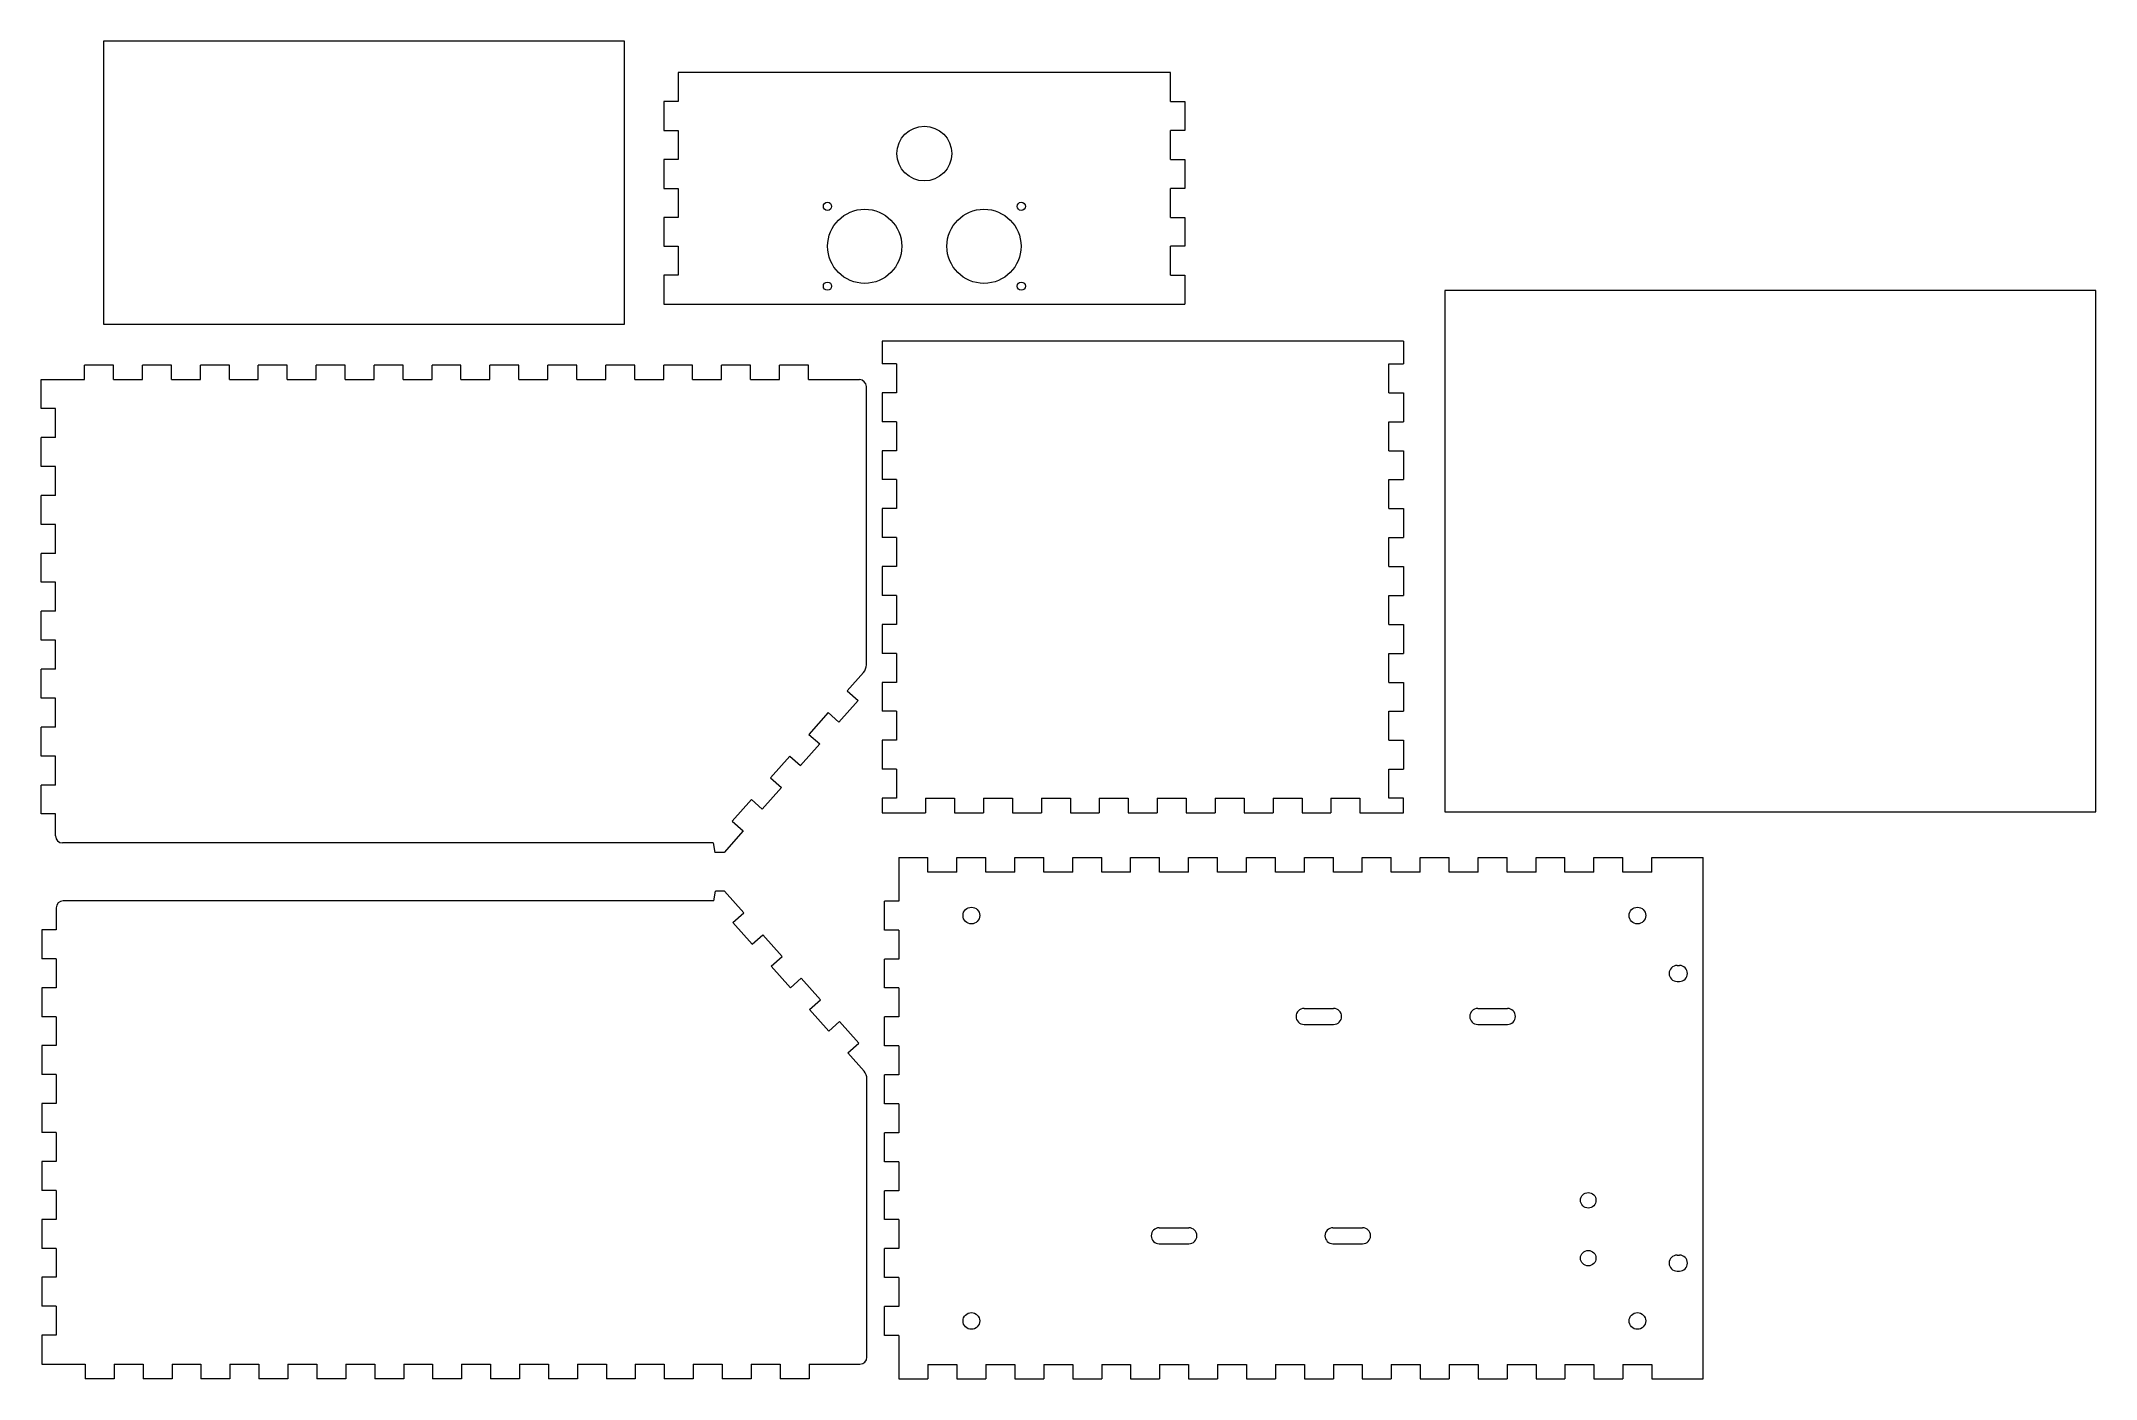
# Model space of a CAD drawing. Header units: millimetres. Extents: x -2.6 to 42.4, y -14.2 to 15.2.
import ezdxf

# ---------------------------------------------------------------- set-up
doc = ezdxf.new("R2010")
doc.units = ezdxf.units.MM
doc.linetypes.add('K5LT32768', pattern=[0])

msp = doc.modelspace()

# ---------------------------------------------------------------- linework, layer by layer
at = {"color": 7, "linetype": 'K5LT32768', "lineweight": 15}
for p, q in [((-1.276, 15.18), (-1.276, 8.972)), ((10.154, 15.18), (-1.276, 15.18)), ((10.154, 8.972), (10.154, 15.18)), ((11.328, 14.49), (11.328, 13.855)), ((22.123, 14.49), (11.328, 14.49)), ((22.123, 13.855), (22.123, 14.49)), ((11.011, 13.855), (11.011, 13.22)), ((11.328, 13.855), (11.011, 13.855)), ((22.123, 13.855), (22.441, 13.855)), ((22.441, 13.855), (22.441, 13.22)), ((11.011, 13.22), (11.328, 13.22)), ((11.328, 13.22), (11.328, 12.585)), ((22.441, 13.22), (22.123, 13.22)), ((22.123, 12.585), (22.123, 13.22)), ((11.011, 12.585), (11.011, 11.95)), ((11.328, 12.585), (11.011, 12.585)), ((22.123, 12.585), (22.441, 12.585)), ((22.441, 12.585), (22.441, 11.95)), ((11.011, 11.95), (11.328, 11.95)), ((11.328, 11.95), (11.328, 11.315)), ((22.441, 11.95), (22.123, 11.95)), ((22.123, 11.315), (22.123, 11.95)), ((11.011, 11.315), (11.011, 10.68)), ((11.328, 11.315), (11.011, 11.315)), ((22.123, 11.315), (22.441, 11.315)), ((22.441, 11.315), (22.441, 10.68)), ((11.011, 10.68), (11.328, 10.68)), ((11.328, 10.68), (11.328, 10.045)), ((22.441, 10.68), (22.123, 10.68)), ((22.123, 10.045), (22.123, 10.68)), ((11.011, 10.045), (11.011, 9.41)), ((11.328, 10.045), (11.011, 10.045)), ((22.123, 10.045), (22.441, 10.045)), ((22.441, 10.045), (22.441, 9.41)), ((28.14, 9.707), (28.14, -1.723)), ((42.418, 9.707), (28.14, 9.707)), ((42.418, -1.723), (42.418, 9.707)), ((11.011, 9.41), (22.441, 9.41)), ((-1.276, 8.972), (10.154, 8.972)), ((15.8, 8.596), (15.8, 8.103)), ((27.23, 8.596), (15.8, 8.596)), ((27.23, 8.596), (27.23, 8.103)), ((-2.643, 7.122), (-2.643, 7.757)), ((-2.643, 7.757), (-1.69, 7.757)), ((-1.69, 7.757), (-1.69, 8.074)), ((-1.055, 8.074), (-1.69, 8.074)), ((-1.055, 7.757), (-1.055, 8.074)), ((-1.055, 7.757), (-0.42, 7.757)), ((-0.42, 7.757), (-0.42, 8.074)), ((0.215, 8.074), (-0.42, 8.074)), ((0.215, 7.757), (0.215, 8.074)), ((0.215, 7.757), (0.85, 7.757)), ((0.85, 7.757), (0.85, 8.074)), ((1.485, 8.074), (0.85, 8.074)), ((1.485, 7.757), (1.485, 8.074)), ((1.485, 7.757), (2.12, 7.757)), ((2.12, 7.757), (2.12, 8.074)), ((2.755, 8.074), (2.12, 8.074)), ((2.755, 7.757), (2.755, 8.074)), ((2.755, 7.757), (3.39, 7.757)), ((3.39, 7.757), (3.39, 8.074)), ((4.025, 8.074), (3.39, 8.074)), ((4.025, 7.757), (4.025, 8.074)), ((4.025, 7.757), (4.66, 7.757)), ((4.66, 7.757), (4.66, 8.074)), ((5.295, 8.074), (4.66, 8.074)), ((5.295, 7.757), (5.295, 8.074)), ((5.295, 7.757), (5.93, 7.757)), ((5.93, 7.757), (5.93, 8.074)), ((6.565, 8.074), (5.93, 8.074)), ((6.565, 7.757), (6.565, 8.074)), ((6.565, 7.757), (7.2, 7.757)), ((7.2, 7.757), (7.2, 8.074)), ((7.835, 8.074), (7.2, 8.074)), ((7.835, 7.757), (7.835, 8.074)), ((7.835, 7.757), (8.47, 7.757)), ((8.47, 7.757), (8.47, 8.074)), ((9.105, 8.074), (8.47, 8.074)), ((9.105, 7.757), (9.105, 8.074)), ((9.105, 7.757), (9.74, 7.757)), ((9.74, 7.757), (9.74, 8.074)), ((10.375, 8.074), (9.74, 8.074)), ((10.375, 7.757), (10.375, 8.074)), ((10.375, 7.757), (11.01, 7.757)), ((11.01, 7.757), (11.01, 8.074)), ((11.645, 8.074), (11.01, 8.074)), ((11.645, 7.757), (11.645, 8.074)), ((11.645, 7.757), (12.28, 7.757)), ((12.28, 7.757), (12.28, 8.074)), ((12.915, 8.074), (12.28, 8.074)), ((12.915, 7.757), (12.915, 8.074)), ((12.915, 7.757), (13.55, 7.757)), ((13.55, 7.757), (13.55, 8.074)), ((14.185, 8.074), (13.55, 8.074)), ((14.185, 7.757), (14.185, 8.074)), ((14.185, 7.757), (15.302, 7.757)), ((16.118, 8.103), (15.8, 8.103)), ((16.118, 8.103), (16.118, 7.468)), ((26.913, 8.103), (27.23, 8.103)), ((26.913, 7.468), (26.913, 8.103)), ((15.455, 1.503), (15.455, 7.604)), ((15.8, 7.468), (15.8, 6.833)), ((16.118, 7.468), (15.8, 7.468)), ((26.913, 7.468), (27.23, 7.468)), ((27.23, 7.468), (27.23, 6.833)), ((-2.325, 7.122), (-2.643, 7.122)), ((-2.325, 6.487), (-2.325, 7.122)), ((16.118, 6.833), (15.8, 6.833)), ((16.118, 6.833), (16.118, 6.198)), ((26.913, 6.833), (27.23, 6.833)), ((26.913, 6.198), (26.913, 6.833)), ((-2.643, 5.852), (-2.643, 6.487)), ((-2.325, 6.487), (-2.643, 6.487)), ((15.8, 6.198), (15.8, 5.563)), ((16.118, 6.198), (15.8, 6.198)), ((26.913, 6.198), (27.23, 6.198)), ((27.23, 6.198), (27.23, 5.563)), ((-2.325, 5.852), (-2.643, 5.852)), ((-2.325, 5.217), (-2.325, 5.852)), ((16.118, 5.563), (15.8, 5.563)), ((16.118, 5.563), (16.118, 4.928)), ((26.913, 5.563), (27.23, 5.563)), ((26.913, 4.928), (26.913, 5.563)), ((-2.643, 4.582), (-2.643, 5.217)), ((-2.325, 5.217), (-2.643, 5.217)), ((-2.325, 4.582), (-2.643, 4.582)), ((-2.325, 3.947), (-2.325, 4.582)), ((15.8, 4.928), (15.8, 4.293)), ((16.118, 4.928), (15.8, 4.928)), ((26.913, 4.928), (27.23, 4.928)), ((27.23, 4.928), (27.23, 4.293)), ((16.118, 4.293), (15.8, 4.293)), ((16.118, 4.293), (16.118, 3.658)), ((26.913, 4.293), (27.23, 4.293)), ((26.913, 3.658), (26.913, 4.293)), ((-2.643, 3.312), (-2.643, 3.947)), ((-2.325, 3.947), (-2.643, 3.947)), ((15.8, 3.658), (15.8, 3.023)), ((16.118, 3.658), (15.8, 3.658)), ((26.913, 3.658), (27.23, 3.658)), ((27.23, 3.658), (27.23, 3.023)), ((-2.325, 3.312), (-2.643, 3.312)), ((-2.325, 2.677), (-2.325, 3.312)), ((16.118, 3.023), (15.8, 3.023)), ((16.118, 3.023), (16.118, 2.388)), ((26.913, 3.023), (27.23, 3.023)), ((26.913, 2.388), (26.913, 3.023)), ((-2.643, 2.042), (-2.643, 2.677)), ((-2.325, 2.677), (-2.643, 2.677)), ((15.8, 2.388), (15.8, 1.753)), ((16.118, 2.388), (15.8, 2.388)), ((26.913, 2.388), (27.23, 2.388)), ((27.23, 2.388), (27.23, 1.753)), ((-2.325, 2.042), (-2.643, 2.042)), ((-2.325, 1.407), (-2.325, 2.042)), ((-2.643, 0.772), (-2.643, 1.407)), ((-2.325, 1.407), (-2.643, 1.407)), ((16.118, 1.753), (15.8, 1.753)), ((16.118, 1.753), (16.118, 1.118)), ((26.913, 1.753), (27.23, 1.753)), ((26.913, 1.118), (26.913, 1.753)), ((15.391, 1.335), (15.035, 0.93)), ((15.035, 0.93), (15.273, 0.72)), ((15.8, 1.118), (15.8, 0.483)), ((16.118, 1.118), (15.8, 1.118)), ((26.913, 1.118), (27.23, 1.118)), ((27.23, 1.118), (27.23, 0.483)), ((-2.325, 0.772), (-2.643, 0.772)), ((-2.325, 0.137), (-2.325, 0.772)), ((14.615, 0.454), (14.195, -0.022)), ((14.615, 0.454), (14.853, 0.244)), ((15.273, 0.72), (14.853, 0.244)), ((16.118, 0.483), (15.8, 0.483)), ((16.118, 0.483), (16.118, -0.152)), ((26.913, 0.483), (27.23, 0.483)), ((26.913, -0.152), (26.913, 0.483)), ((-2.643, -0.498), (-2.643, 0.137)), ((-2.325, 0.137), (-2.643, 0.137)), ((14.433, -0.232), (14.013, -0.708)), ((14.195, -0.022), (14.433, -0.232)), ((15.8, -0.152), (15.8, -0.787)), ((16.118, -0.152), (15.8, -0.152)), ((26.913, -0.152), (27.23, -0.152)), ((27.23, -0.152), (27.23, -0.787)), ((-2.325, -0.498), (-2.643, -0.498)), ((-2.325, -1.133), (-2.325, -0.498)), ((13.775, -0.498), (13.355, -0.975)), ((13.775, -0.498), (14.013, -0.708)), ((16.118, -0.787), (15.8, -0.787)), ((16.118, -0.787), (16.118, -1.422)), ((26.913, -0.787), (27.23, -0.787)), ((26.913, -1.422), (26.913, -0.787)), ((-2.643, -1.768), (-2.643, -1.133)), ((-2.325, -1.133), (-2.643, -1.133)), ((13.593, -1.185), (13.173, -1.661)), ((13.355, -0.975), (13.593, -1.185)), ((-2.325, -1.768), (-2.643, -1.768)), ((-2.325, -2.251), (-2.325, -1.768)), ((12.934, -1.451), (12.514, -1.927)), ((12.934, -1.451), (13.173, -1.661)), ((15.8, -1.422), (15.8, -1.74)), ((16.118, -1.422), (15.8, -1.422)), ((15.8, -1.74), (16.753, -1.74)), ((16.753, -1.422), (17.388, -1.422)), ((16.753, -1.422), (16.753, -1.74)), ((17.388, -1.422), (17.388, -1.74)), ((17.388, -1.74), (18.023, -1.74)), ((18.023, -1.422), (18.658, -1.422)), ((18.023, -1.422), (18.023, -1.74)), ((18.658, -1.422), (18.658, -1.74)), ((18.658, -1.74), (19.293, -1.74)), ((19.293, -1.422), (19.928, -1.422)), ((19.293, -1.422), (19.293, -1.74)), ((19.928, -1.422), (19.928, -1.74)), ((19.928, -1.74), (20.563, -1.74)), ((20.563, -1.422), (21.198, -1.422)), ((20.563, -1.422), (20.563, -1.74)), ((21.198, -1.422), (21.198, -1.74)), ((21.198, -1.74), (21.833, -1.74)), ((21.833, -1.422), (22.468, -1.422)), ((21.833, -1.422), (21.833, -1.74)), ((22.468, -1.422), (22.468, -1.74)), ((22.468, -1.74), (23.103, -1.74)), ((23.103, -1.422), (23.738, -1.422)), ((23.103, -1.422), (23.103, -1.74)), ((23.738, -1.422), (23.738, -1.74)), ((23.738, -1.74), (24.373, -1.74)), ((24.373, -1.422), (25.008, -1.422)), ((24.373, -1.422), (24.373, -1.74)), ((25.008, -1.422), (25.008, -1.74)), ((25.008, -1.74), (25.643, -1.74)), ((25.643, -1.422), (26.278, -1.422)), ((25.643, -1.422), (25.643, -1.74)), ((26.278, -1.422), (26.278, -1.74)), ((26.278, -1.74), (27.23, -1.74)), ((27.23, -1.422), (26.913, -1.422)), ((27.23, -1.74), (27.23, -1.422)), ((28.14, -1.723), (42.418, -1.723)), ((12.753, -2.137), (12.333, -2.613)), ((12.514, -1.927), (12.753, -2.137)), ((12.094, -2.403), (-2.173, -2.403)), ((12.094, -2.403), (12.131, -2.613)), ((12.333, -2.613), (12.131, -2.613)), ((16.17, -2.726), (16.17, -3.679)), ((16.17, -2.726), (16.805, -2.726)), ((16.805, -3.044), (16.805, -2.726)), ((17.44, -3.044), (16.805, -3.044)), ((17.44, -3.044), (17.44, -2.726)), ((17.44, -2.726), (18.075, -2.726)), ((18.075, -3.044), (18.075, -2.726)), ((18.71, -3.044), (18.075, -3.044)), ((18.71, -3.044), (18.71, -2.726)), ((18.71, -2.726), (19.345, -2.726)), ((19.345, -3.044), (19.345, -2.726)), ((19.98, -3.044), (19.345, -3.044)), ((19.98, -3.044), (19.98, -2.726)), ((19.98, -2.726), (20.615, -2.726)), ((20.615, -3.044), (20.615, -2.726)), ((21.25, -3.044), (20.615, -3.044)), ((21.25, -3.044), (21.25, -2.726)), ((21.25, -2.726), (21.885, -2.726)), ((21.885, -3.044), (21.885, -2.726)), ((22.52, -3.044), (21.885, -3.044)), ((22.52, -3.044), (22.52, -2.726)), ((22.52, -2.726), (23.155, -2.726)), ((23.155, -3.044), (23.155, -2.726)), ((23.79, -3.044), (23.155, -3.044)), ((23.79, -3.044), (23.79, -2.726)), ((23.79, -2.726), (24.425, -2.726)), ((24.425, -3.044), (24.425, -2.726)), ((25.06, -3.044), (24.425, -3.044)), ((25.06, -3.044), (25.06, -2.726)), ((25.06, -2.726), (25.695, -2.726)), ((25.695, -3.044), (25.695, -2.726)), ((26.33, -3.044), (25.695, -3.044)), ((26.33, -3.044), (26.33, -2.726)), ((26.33, -2.726), (26.965, -2.726)), ((26.965, -3.044), (26.965, -2.726)), ((27.6, -3.044), (26.965, -3.044)), ((27.6, -3.044), (27.6, -2.726)), ((27.6, -2.726), (28.235, -2.726)), ((28.235, -3.044), (28.235, -2.726)), ((28.87, -3.044), (28.235, -3.044)), ((28.87, -3.044), (28.87, -2.726)), ((28.87, -2.726), (29.505, -2.726)), ((29.505, -3.044), (29.505, -2.726)), ((30.14, -3.044), (29.505, -3.044)), ((30.14, -3.044), (30.14, -2.726)), ((30.14, -2.726), (30.775, -2.726)), ((30.775, -3.044), (30.775, -2.726)), ((31.41, -3.044), (30.775, -3.044)), ((31.41, -3.044), (31.41, -2.726)), ((31.41, -2.726), (32.045, -2.726)), ((32.045, -3.044), (32.045, -2.726)), ((32.68, -3.044), (32.045, -3.044)), ((32.68, -3.044), (32.68, -2.726)), ((32.68, -2.726), (33.807, -2.726)), ((33.807, -14.156), (33.807, -2.726)), ((12.107, -3.673), (12.145, -3.463)), ((12.346, -3.463), (12.145, -3.463)), ((12.766, -3.939), (12.346, -3.463)), ((-2.312, -3.825), (-2.312, -4.308)), ((12.107, -3.673), (-2.16, -3.673)), ((12.528, -4.149), (12.766, -3.939)), ((15.852, -4.314), (15.852, -3.679)), ((16.17, -3.679), (15.852, -3.679)), ((-2.63, -4.308), (-2.63, -4.943)), ((-2.312, -4.308), (-2.63, -4.308)), ((12.948, -4.626), (12.528, -4.149)), ((12.948, -4.626), (13.186, -4.416)), ((13.606, -4.892), (13.186, -4.416)), ((16.17, -4.314), (15.852, -4.314)), ((16.17, -4.314), (16.17, -4.949)), ((-2.312, -4.943), (-2.63, -4.943)), ((-2.312, -4.943), (-2.312, -5.578)), ((13.368, -5.102), (13.606, -4.892)), ((15.852, -5.584), (15.852, -4.949)), ((16.17, -4.949), (15.852, -4.949)), ((13.788, -5.578), (13.368, -5.102)), ((13.788, -5.578), (14.026, -5.368)), ((14.446, -5.844), (14.026, -5.368)), ((33.234, -5.091), (33.284, -5.091)), ((-2.63, -5.578), (-2.63, -6.213)), ((-2.312, -5.578), (-2.63, -5.578)), ((14.208, -6.054), (14.446, -5.844)), ((16.17, -5.584), (15.852, -5.584)), ((16.17, -5.584), (16.17, -6.219)), ((33.234, -5.441), (33.284, -5.441)), ((-2.312, -6.213), (-2.63, -6.213)), ((-2.312, -6.213), (-2.312, -6.848)), ((14.628, -6.531), (14.208, -6.054)), ((15.852, -6.854), (15.852, -6.219)), ((16.17, -6.219), (15.852, -6.219)), ((25.052, -6.033), (25.702, -6.033)), ((28.862, -6.033), (29.512, -6.033)), ((14.628, -6.531), (14.866, -6.321)), ((15.286, -6.797), (14.866, -6.321)), ((25.052, -6.383), (25.702, -6.383)), ((28.862, -6.383), (29.512, -6.383)), ((-2.63, -6.848), (-2.63, -7.483)), ((-2.312, -6.848), (-2.63, -6.848)), ((15.048, -7.007), (15.286, -6.797)), ((15.404, -7.411), (15.048, -7.007)), ((16.17, -6.854), (15.852, -6.854)), ((16.17, -6.854), (16.17, -7.489)), ((-2.312, -7.483), (-2.63, -7.483)), ((-2.312, -7.483), (-2.312, -8.118)), ((15.468, -13.681), (15.468, -7.579)), ((15.852, -8.124), (15.852, -7.489)), ((16.17, -7.489), (15.852, -7.489)), ((-2.63, -8.118), (-2.63, -8.753)), ((-2.312, -8.118), (-2.63, -8.118)), ((16.17, -8.124), (15.852, -8.124)), ((16.17, -8.124), (16.17, -8.759)), ((-2.312, -8.753), (-2.63, -8.753)), ((-2.312, -8.753), (-2.312, -9.388)), ((15.852, -9.394), (15.852, -8.759)), ((16.17, -8.759), (15.852, -8.759)), ((-2.63, -9.388), (-2.63, -10.023)), ((-2.312, -9.388), (-2.63, -9.388)), ((16.17, -9.394), (15.852, -9.394)), ((16.17, -9.394), (16.17, -10.029)), ((-2.312, -10.023), (-2.63, -10.023)), ((-2.312, -10.023), (-2.312, -10.658)), ((15.852, -10.664), (15.852, -10.029)), ((16.17, -10.029), (15.852, -10.029)), ((-2.63, -10.658), (-2.63, -11.293)), ((-2.312, -10.658), (-2.63, -10.658)), ((16.17, -10.664), (15.852, -10.664)), ((16.17, -10.664), (16.17, -11.299)), ((21.877, -10.842), (22.527, -10.842)), ((21.877, -11.192), (22.527, -11.192)), ((25.687, -10.842), (26.337, -10.842)), ((25.687, -11.192), (26.337, -11.192)), ((-2.312, -11.293), (-2.63, -11.293)), ((-2.312, -11.293), (-2.312, -11.928)), ((15.852, -11.934), (15.852, -11.299)), ((16.17, -11.299), (15.852, -11.299)), ((33.234, -11.441), (33.284, -11.441)), ((-2.63, -11.928), (-2.63, -12.563)), ((-2.312, -11.928), (-2.63, -11.928)), ((16.17, -11.934), (15.852, -11.934)), ((16.17, -11.934), (16.17, -12.569)), ((33.234, -11.791), (33.284, -11.791)), ((-2.312, -12.563), (-2.63, -12.563)), ((-2.312, -12.563), (-2.312, -13.198)), ((15.852, -13.204), (15.852, -12.569)), ((16.17, -12.569), (15.852, -12.569)), ((-2.63, -13.198), (-2.63, -13.833)), ((-2.312, -13.198), (-2.63, -13.198)), ((16.17, -13.204), (15.852, -13.204)), ((16.17, -13.204), (16.17, -14.156)), ((-2.63, -13.833), (-1.677, -13.833)), ((-1.677, -13.833), (-1.677, -14.151)), ((-1.042, -13.833), (-0.407, -13.833)), ((-1.042, -13.833), (-1.042, -14.151)), ((-0.407, -13.833), (-0.407, -14.151)), ((0.228, -13.833), (0.863, -13.833)), ((0.228, -13.833), (0.228, -14.151)), ((0.863, -13.833), (0.863, -14.151)), ((1.498, -13.833), (2.133, -13.833)), ((1.498, -13.833), (1.498, -14.151)), ((2.133, -13.833), (2.133, -14.151)), ((2.768, -13.833), (3.403, -13.833)), ((2.768, -13.833), (2.768, -14.151)), ((3.403, -13.833), (3.403, -14.151)), ((4.038, -13.833), (4.673, -13.833)), ((4.038, -13.833), (4.038, -14.151)), ((4.673, -13.833), (4.673, -14.151)), ((5.308, -13.833), (5.943, -13.833)), ((5.308, -13.833), (5.308, -14.151)), ((5.943, -13.833), (5.943, -14.151)), ((6.578, -13.833), (7.213, -13.833)), ((6.578, -13.833), (6.578, -14.151)), ((7.213, -13.833), (7.213, -14.151)), ((7.848, -13.833), (8.483, -13.833)), ((7.848, -13.833), (7.848, -14.151)), ((8.483, -13.833), (8.483, -14.151)), ((9.118, -13.833), (9.753, -13.833)), ((9.118, -13.833), (9.118, -14.151)), ((9.753, -13.833), (9.753, -14.151)), ((10.388, -13.833), (11.023, -13.833)), ((10.388, -13.833), (10.388, -14.151)), ((11.023, -13.833), (11.023, -14.151)), ((11.658, -13.833), (12.293, -13.833)), ((11.658, -13.833), (11.658, -14.151)), ((12.293, -13.833), (12.293, -14.151)), ((12.928, -13.833), (13.563, -13.833)), ((12.928, -13.833), (12.928, -14.151)), ((13.563, -13.833), (13.563, -14.151)), ((14.198, -13.833), (14.198, -14.151)), ((14.198, -13.833), (15.315, -13.833)), ((16.805, -13.839), (17.44, -13.839)), ((16.805, -13.839), (16.805, -14.156)), ((17.44, -13.839), (17.44, -14.156)), ((18.075, -13.839), (18.71, -13.839)), ((18.075, -13.839), (18.075, -14.156)), ((18.71, -13.839), (18.71, -14.156)), ((19.345, -13.839), (19.98, -13.839)), ((19.345, -13.839), (19.345, -14.156)), ((19.98, -13.839), (19.98, -14.156)), ((20.615, -13.839), (21.25, -13.839)), ((20.615, -13.839), (20.615, -14.156)), ((21.25, -13.839), (21.25, -14.156)), ((21.885, -13.839), (22.52, -13.839)), ((21.885, -13.839), (21.885, -14.156)), ((22.52, -13.839), (22.52, -14.156)), ((23.155, -13.839), (23.79, -13.839)), ((23.155, -13.839), (23.155, -14.156)), ((23.79, -13.839), (23.79, -14.156)), ((24.425, -13.839), (25.06, -13.839)), ((24.425, -13.839), (24.425, -14.156)), ((25.06, -13.839), (25.06, -14.156)), ((25.695, -13.839), (26.33, -13.839)), ((25.695, -13.839), (25.695, -14.156)), ((26.33, -13.839), (26.33, -14.156)), ((26.965, -13.839), (27.6, -13.839)), ((26.965, -13.839), (26.965, -14.156)), ((27.6, -13.839), (27.6, -14.156)), ((28.235, -13.839), (28.87, -13.839)), ((28.235, -13.839), (28.235, -14.156)), ((28.87, -13.839), (28.87, -14.156)), ((29.505, -13.839), (30.14, -13.839)), ((29.505, -13.839), (29.505, -14.156)), ((30.14, -13.839), (30.14, -14.156)), ((30.775, -13.839), (31.41, -13.839)), ((30.775, -13.839), (30.775, -14.156)), ((31.41, -13.839), (31.41, -14.156)), ((32.045, -13.839), (32.68, -13.839)), ((32.045, -13.839), (32.045, -14.156)), ((32.68, -13.839), (32.68, -14.156)), ((-1.042, -14.151), (-1.677, -14.151)), ((0.228, -14.151), (-0.407, -14.151)), ((1.498, -14.151), (0.863, -14.151)), ((2.768, -14.151), (2.133, -14.151)), ((4.038, -14.151), (3.403, -14.151)), ((5.308, -14.151), (4.673, -14.151)), ((6.578, -14.151), (5.943, -14.151)), ((7.848, -14.151), (7.213, -14.151)), ((9.118, -14.151), (8.483, -14.151)), ((10.388, -14.151), (9.753, -14.151)), ((11.658, -14.151), (11.023, -14.151)), ((12.928, -14.151), (12.293, -14.151)), ((14.198, -14.151), (13.563, -14.151)), ((16.17, -14.156), (16.805, -14.156)), ((17.44, -14.156), (18.075, -14.156)), ((18.71, -14.156), (19.345, -14.156)), ((19.98, -14.156), (20.615, -14.156)), ((21.25, -14.156), (21.885, -14.156)), ((22.52, -14.156), (23.155, -14.156)), ((23.79, -14.156), (24.425, -14.156)), ((25.06, -14.156), (25.695, -14.156)), ((26.33, -14.156), (26.965, -14.156)), ((27.6, -14.156), (28.235, -14.156)), ((28.87, -14.156), (29.505, -14.156)), ((30.14, -14.156), (30.775, -14.156)), ((31.41, -14.156), (32.045, -14.156)), ((32.68, -14.156), (33.807, -14.156))]:
    msp.add_line(p, q, dxfattribs=at)
for centre, radius in [((16.726, 12.712), 0.6), ((14.601, 11.555), 0.09), ((15.418, 10.68), 0.813), ((18.034, 10.68), 0.813), ((18.851, 11.555), 0.09), ((14.601, 9.805), 0.09), ((18.851, 9.805), 0.09), ((17.757, -3.996), 0.183), ((32.362, -3.996), 0.183), ((31.285, -10.239), 0.17), ((31.285, -11.509), 0.17), ((17.757, -12.886), 0.183), ((32.362, -12.886), 0.183)]:
    msp.add_circle(centre, radius, dxfattribs=at)
for centre, radius, start, end in [((15.302, 7.604), 0.152, 0, 90), ((15.201, 1.503), 0.254, 318.5904, 0), ((-2.173, -2.251), 0.152, 180, 270), ((-2.16, -3.825), 0.152, 90, 180), ((33.234, -5.266), 0.175, 90, 270), ((33.284, -5.266), 0.175, 270, 90), ((25.052, -6.208), 0.175, 90, 270), ((25.702, -6.208), 0.175, 270, 90), ((28.862, -6.208), 0.175, 90, 270), ((29.512, -6.208), 0.175, 270, 90), ((15.214, -7.579), 0.254, 0, 41.4096), ((21.877, -11.017), 0.175, 90, 270), ((22.527, -11.017), 0.175, 270, 90), ((25.687, -11.017), 0.175, 90, 270), ((26.337, -11.017), 0.175, 270, 90), ((33.234, -11.616), 0.175, 90, 270), ((33.284, -11.616), 0.175, 270, 90), ((15.315, -13.681), 0.152, 270, 0)]:
    msp.add_arc(centre, radius, start, end, dxfattribs=at)

doc.saveas('drawing.dxf')
